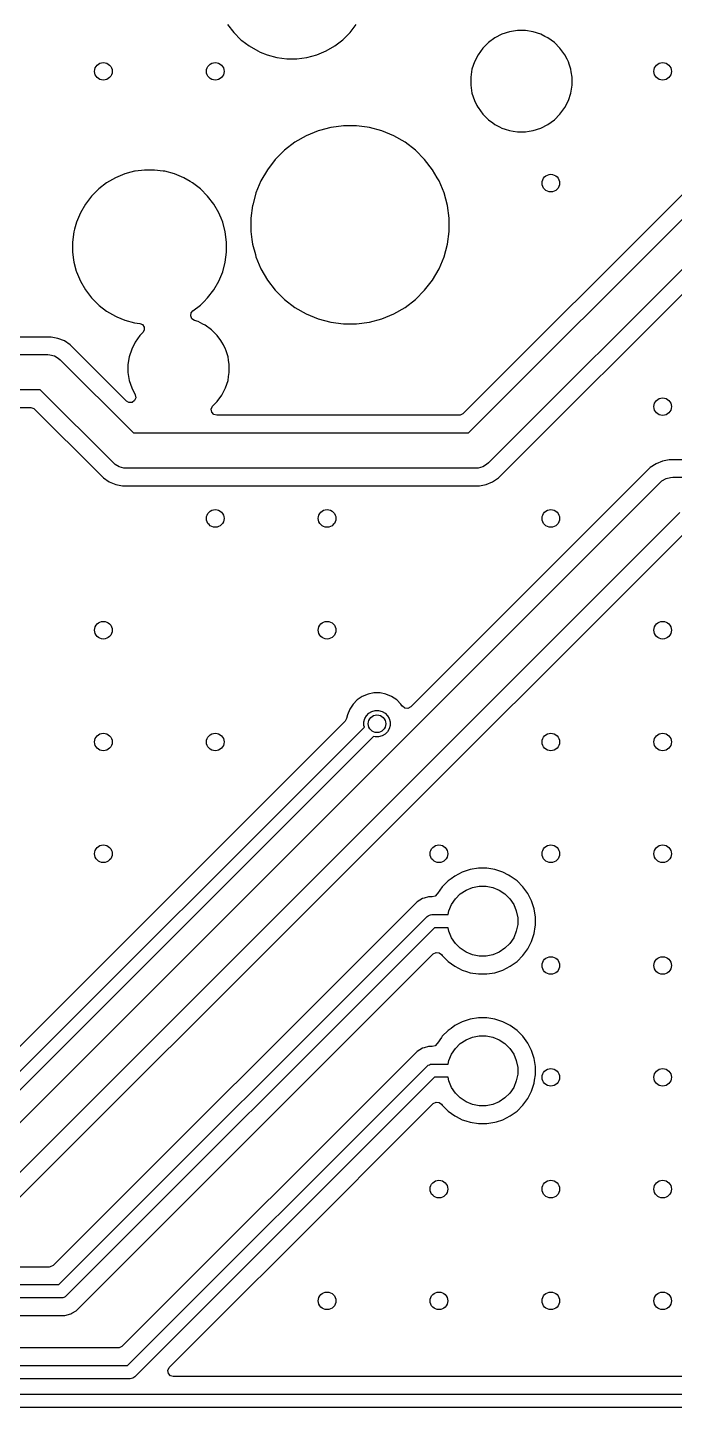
# Model space of a CAD drawing. Extents: x 2.6 to 14.2, y -9.4 to -3.8.
# Drawn here: x 9.215 to 9.794, y -9.426 to -8.191 of the extents above; entities that cross this region are included whole.
import ezdxf

# ---------------------------------------------------------------- set-up
doc = ezdxf.new("R2010")
doc.units = 0
doc.header["$MEASUREMENT"] = 0
doc.layers.add('BLACK', color=7, linetype='CONTINUOUS')

msp = doc.modelspace()

# ---------------------------------------------------------------- linework, layer by layer
at = {"layer": 'BLACK', "linetype": 'CONTINUOUS'}
for p, q in [((9.3943, -8.1887), (9.3998, -8.1959)), ((9.3998, -8.1959), (9.3998, -8.1959)), ((9.3998, -8.1959), (9.4062, -8.2023)), ((9.4973, -8.2023), (9.5037, -8.1959)), ((9.5037, -8.1959), (9.5092, -8.1887)), ((9.5037, -8.1959), (9.5037, -8.1959)), ((9.5037, -8.1959), (9.5037, -8.1959)), ((9.6463, -8.1951), (9.6395, -8.1973)), ((9.6533, -8.194), (9.6463, -8.1951)), ((9.6605, -8.194), (9.6533, -8.194)), ((9.6533, -8.194), (9.6533, -8.194)), ((9.6675, -8.1951), (9.6605, -8.194)), ((9.6605, -8.194), (9.6605, -8.194)), ((9.6743, -8.1973), (9.6675, -8.1951)), ((9.4062, -8.2023), (9.4062, -8.2023)), ((9.4062, -8.2023), (9.4062, -8.2023)), ((9.4062, -8.2023), (9.4071, -8.203)), ((9.4071, -8.203), (9.4134, -8.2078)), ((9.4134, -8.2078), (9.4134, -8.2078)), ((9.4134, -8.2078), (9.4134, -8.2078)), ((9.4134, -8.2078), (9.4212, -8.2123)), ((9.4823, -8.2123), (9.4901, -8.2078)), ((9.4901, -8.2078), (9.4973, -8.2023)), ((9.4973, -8.2023), (9.4973, -8.2023)), ((9.4973, -8.2023), (9.4973, -8.2023)), ((9.6274, -8.2047), (9.6223, -8.2098)), ((9.6332, -8.2006), (9.6274, -8.2047)), ((9.6274, -8.2047), (9.6274, -8.2047)), ((9.6395, -8.1973), (9.6332, -8.2006)), ((9.6395, -8.1973), (9.6395, -8.1973)), ((9.678, -8.1992), (9.6743, -8.1973)), ((9.6743, -8.1973), (9.6743, -8.1973)), ((9.6806, -8.2006), (9.678, -8.1992)), ((9.6864, -8.2047), (9.6806, -8.2006)), ((9.6806, -8.2006), (9.6806, -8.2006)), ((9.6806, -8.2006), (9.6806, -8.2006)), ((9.6914, -8.2098), (9.6864, -8.2047)), ((9.6864, -8.2047), (9.6864, -8.2047)), ((9.4212, -8.2123), (9.4212, -8.2123)), ((9.4212, -8.2123), (9.4212, -8.2123)), ((9.4212, -8.2123), (9.4235, -8.2133)), ((9.4235, -8.2133), (9.4295, -8.2158)), ((9.4295, -8.2158), (9.4383, -8.2181)), ((9.4383, -8.2181), (9.4472, -8.2193)), ((9.4472, -8.2193), (9.4472, -8.2193)), ((9.4472, -8.2193), (9.4562, -8.2193)), ((9.4562, -8.2193), (9.4652, -8.2181)), ((9.4562, -8.2193), (9.4562, -8.2193)), ((9.4652, -8.2181), (9.4739, -8.2158)), ((9.4739, -8.2158), (9.4823, -8.2123)), ((9.6182, -8.2156), (9.6149, -8.2219)), ((9.6223, -8.2098), (9.6182, -8.2156)), ((9.6223, -8.2098), (9.6223, -8.2098)), ((9.694, -8.2133), (9.6914, -8.2098)), ((9.6914, -8.2098), (9.6914, -8.2098)), ((9.6956, -8.2156), (9.694, -8.2133)), ((9.6977, -8.2196), (9.6956, -8.2156)), ((9.6989, -8.2219), (9.6977, -8.2196)), ((9.6127, -8.2287), (9.6116, -8.2357)), ((9.6149, -8.2219), (9.6127, -8.2287)), ((9.6149, -8.2219), (9.6149, -8.2219)), ((9.6996, -8.224), (9.6989, -8.2219)), ((9.6989, -8.2219), (9.6989, -8.2219)), ((9.7011, -8.2287), (9.6996, -8.224)), ((9.7014, -8.231), (9.7011, -8.2287)), ((9.7022, -8.2357), (9.7014, -8.231)), ((9.6116, -8.2357), (9.6116, -8.2429)), ((9.6116, -8.2429), (9.6127, -8.2499)), ((9.7011, -8.2499), (9.7019, -8.2447)), ((9.7019, -8.2447), (9.7022, -8.2429)), ((9.7022, -8.2429), (9.7022, -8.2357)), ((9.6127, -8.2499), (9.6149, -8.2567)), ((9.6149, -8.2567), (9.6149, -8.2567)), ((9.6149, -8.2567), (9.6171, -8.261)), ((9.6956, -8.263), (9.6989, -8.2567)), ((9.6989, -8.2567), (9.7011, -8.2499)), ((9.6171, -8.261), (9.6179, -8.2626)), ((9.6179, -8.2626), (9.6182, -8.263)), ((9.6182, -8.263), (9.6223, -8.2688)), ((9.6223, -8.2688), (9.6223, -8.2688)), ((9.6223, -8.2688), (9.6274, -8.2738)), ((9.6864, -8.2738), (9.6914, -8.2688)), ((9.6914, -8.2688), (9.6956, -8.263)), ((9.4864, -8.2808), (9.4764, -8.2834)), ((9.4869, -8.2807), (9.4864, -8.2808)), ((9.4979, -8.2793), (9.4869, -8.2807)), ((9.5095, -8.2793), (9.4979, -8.2793)), ((9.4979, -8.2793), (9.4979, -8.2793)), ((9.5191, -8.2805), (9.5095, -8.2793)), ((9.5095, -8.2793), (9.5095, -8.2793)), ((9.521, -8.2808), (9.5191, -8.2805)), ((9.5322, -8.2838), (9.521, -8.2808)), ((9.6274, -8.2738), (9.6274, -8.2738)), ((9.6274, -8.2738), (9.6313, -8.2767)), ((9.6313, -8.2767), (9.6332, -8.278)), ((9.6332, -8.278), (9.6373, -8.2801)), ((9.6373, -8.2801), (9.6395, -8.2813)), ((9.6395, -8.2813), (9.6395, -8.2813)), ((9.6395, -8.2813), (9.6424, -8.2822)), ((9.6424, -8.2822), (9.6463, -8.2835)), ((9.6675, -8.2835), (9.6743, -8.2813)), ((9.6743, -8.2813), (9.6806, -8.278)), ((9.6806, -8.278), (9.6864, -8.2738)), ((9.4544, -8.294), (9.4451, -8.3011)), ((9.4644, -8.2882), (9.4544, -8.294)), ((9.4751, -8.2838), (9.4644, -8.2882)), ((9.4644, -8.2882), (9.4644, -8.2882)), ((9.4764, -8.2834), (9.4751, -8.2838)), ((9.4751, -8.2838), (9.4751, -8.2838)), ((9.543, -8.2882), (9.5322, -8.2838)), ((9.5322, -8.2838), (9.5322, -8.2838)), ((9.5322, -8.2838), (9.5322, -8.2838)), ((9.553, -8.294), (9.543, -8.2882)), ((9.543, -8.2882), (9.543, -8.2882)), ((9.5622, -8.3011), (9.553, -8.294)), ((9.6463, -8.2835), (9.6495, -8.284)), ((9.6495, -8.284), (9.6533, -8.2846)), ((9.6533, -8.2846), (9.6533, -8.2846)), ((9.6533, -8.2846), (9.6605, -8.2846)), ((9.6605, -8.2846), (9.6639, -8.2841)), ((9.6639, -8.2841), (9.6675, -8.2835)), ((9.4451, -8.3011), (9.4369, -8.3093)), ((9.4451, -8.3011), (9.4451, -8.3011)), ((9.5704, -8.3093), (9.5622, -8.3011)), ((9.5622, -8.3011), (9.5622, -8.3011)), ((9.311, -8.3199), (9.3076, -8.3208)), ((9.3115, -8.3199), (9.311, -8.3199)), ((9.32, -8.3188), (9.3115, -8.3199)), ((9.329, -8.3188), (9.32, -8.3188)), ((9.32, -8.3188), (9.32, -8.3188)), ((9.3365, -8.3197), (9.329, -8.3188)), ((9.329, -8.3188), (9.329, -8.3188)), ((9.338, -8.3199), (9.3365, -8.3197)), ((9.3467, -8.3223), (9.338, -8.3199)), ((9.4299, -8.3185), (9.424, -8.3286)), ((9.4369, -8.3093), (9.4299, -8.3185)), ((9.4369, -8.3093), (9.4369, -8.3093)), ((9.5775, -8.3185), (9.5704, -8.3093)), ((9.5704, -8.3093), (9.5704, -8.3093)), ((9.5817, -8.3257), (9.5775, -8.3185)), ((9.2861, -8.3302), (9.279, -8.3357)), ((9.294, -8.3257), (9.2861, -8.3302)), ((9.3023, -8.3223), (9.294, -8.3257)), ((9.294, -8.3257), (9.294, -8.3257)), ((9.3076, -8.3208), (9.3023, -8.3223)), ((9.355, -8.3257), (9.3467, -8.3223)), ((9.3607, -8.329), (9.355, -8.3257)), ((9.355, -8.3257), (9.355, -8.3257)), ((9.3629, -8.3302), (9.3607, -8.329)), ((9.37, -8.3357), (9.3629, -8.3302)), ((9.424, -8.3286), (9.4196, -8.3393)), ((9.424, -8.3286), (9.424, -8.3286)), ((9.5833, -8.3286), (9.5817, -8.3257)), ((9.5878, -8.3393), (9.5833, -8.3286)), ((9.2726, -8.3421), (9.2671, -8.3493)), ((9.279, -8.3357), (9.2726, -8.3421)), ((9.3764, -8.3421), (9.37, -8.3357)), ((9.37, -8.3357), (9.37, -8.3357)), ((9.3819, -8.3493), (9.3764, -8.3421)), ((9.3764, -8.3421), (9.3764, -8.3421)), ((9.4196, -8.3393), (9.4167, -8.3503)), ((9.4196, -8.3393), (9.4196, -8.3393)), ((9.5908, -8.3505), (9.5878, -8.3393)), ((9.8035, -8.338), (9.6046, -8.5368)), ((9.2626, -8.3571), (9.2591, -8.3655)), ((9.2671, -8.3493), (9.2626, -8.3571)), ((9.2626, -8.3571), (9.2626, -8.3571)), ((9.3864, -8.3571), (9.3819, -8.3493)), ((9.3819, -8.3493), (9.3819, -8.3493)), ((9.3819, -8.3493), (9.3819, -8.3493)), ((9.3873, -8.3591), (9.3864, -8.3571)), ((9.3864, -8.3571), (9.3864, -8.3571)), ((9.3864, -8.3571), (9.3864, -8.3571)), ((9.4166, -8.3505), (9.4151, -8.362)), ((9.4167, -8.3503), (9.4166, -8.3505)), ((9.4166, -8.3505), (9.4166, -8.3505)), ((9.5923, -8.362), (9.5908, -8.3505)), ((9.6097, -8.554), (9.8124, -8.3513)), ((9.2586, -8.3674), (9.2574, -8.3718)), ((9.2591, -8.3655), (9.2586, -8.3674)), ((9.3885, -8.362), (9.3873, -8.3591)), ((9.3899, -8.3655), (9.3885, -8.362)), ((9.3922, -8.3742), (9.3899, -8.3655)), ((9.4151, -8.362), (9.4151, -8.3737)), ((9.5923, -8.3737), (9.5923, -8.362)), ((9.2568, -8.3742), (9.2556, -8.3832)), ((9.2574, -8.3718), (9.2568, -8.3742)), ((9.2568, -8.3742), (9.2568, -8.3742)), ((9.3934, -8.3832), (9.3922, -8.3742)), ((9.4151, -8.3737), (9.416, -8.3809)), ((9.416, -8.3809), (9.4166, -8.3852)), ((9.5908, -8.3852), (9.5923, -8.3737)), ((9.8301, -8.3782), (9.6274, -8.5809)), ((9.2556, -8.3832), (9.2556, -8.3922)), ((9.2556, -8.3922), (9.2565, -8.3991)), ((9.3922, -8.4011), (9.3934, -8.3922)), ((9.3934, -8.3922), (9.3934, -8.3832)), ((9.4166, -8.3852), (9.4191, -8.3945)), ((9.5878, -8.3964), (9.5908, -8.3852)), ((9.2565, -8.3991), (9.2568, -8.4011)), ((9.2568, -8.4011), (9.259, -8.4094)), ((9.3899, -8.4099), (9.3922, -8.4011)), ((9.4191, -8.3945), (9.4196, -8.3964)), ((9.4196, -8.3964), (9.4196, -8.3964)), ((9.4196, -8.3964), (9.424, -8.4071)), ((9.5833, -8.4071), (9.5878, -8.3964)), ((9.6363, -8.5942), (9.8352, -8.3954)), ((9.259, -8.4094), (9.2591, -8.4099)), ((9.2591, -8.4099), (9.2626, -8.4182)), ((9.2626, -8.4182), (9.2626, -8.4182)), ((9.2626, -8.4182), (9.2671, -8.426)), ((9.3819, -8.426), (9.3864, -8.4182)), ((9.3864, -8.4182), (9.3899, -8.4099)), ((9.424, -8.4071), (9.424, -8.4071)), ((9.424, -8.4071), (9.4299, -8.4172)), ((9.4299, -8.4172), (9.4369, -8.4264)), ((9.5704, -8.4264), (9.5775, -8.4172)), ((9.5775, -8.4172), (9.5833, -8.4071)), ((9.2671, -8.426), (9.2726, -8.4332)), ((9.3764, -8.4332), (9.3819, -8.426)), ((9.4369, -8.4264), (9.4369, -8.4264)), ((9.4369, -8.4264), (9.4451, -8.4346)), ((9.5622, -8.4346), (9.5704, -8.4264)), ((9.2726, -8.4332), (9.2726, -8.4332)), ((9.2726, -8.4332), (9.279, -8.4396)), ((9.279, -8.4396), (9.279, -8.4396)), ((9.279, -8.4396), (9.279, -8.4396)), ((9.279, -8.4396), (9.2795, -8.44)), ((9.2795, -8.44), (9.2861, -8.4451)), ((9.3632, -8.4449), (9.37, -8.4396)), ((9.37, -8.4396), (9.3731, -8.4366)), ((9.3731, -8.4366), (9.3764, -8.4332)), ((9.3764, -8.4332), (9.3764, -8.4332)), ((9.3764, -8.4332), (9.3764, -8.4332)), ((9.4451, -8.4346), (9.4451, -8.4346)), ((9.4451, -8.4346), (9.4544, -8.4417)), ((9.4544, -8.4417), (9.4644, -8.4475)), ((9.543, -8.4475), (9.553, -8.4417)), ((9.553, -8.4417), (9.5622, -8.4346)), ((9.2861, -8.4451), (9.2861, -8.4451)), ((9.2861, -8.4451), (9.2861, -8.4451)), ((9.2861, -8.4451), (9.294, -8.4496)), ((9.294, -8.4496), (9.294, -8.4496)), ((9.294, -8.4496), (9.294, -8.4496)), ((9.294, -8.4496), (9.2952, -8.4501)), ((9.2952, -8.4501), (9.3023, -8.4531)), ((9.3023, -8.4531), (9.311, -8.4554)), ((9.311, -8.4554), (9.3157, -8.456)), ((9.3613, -8.4493), (9.3618, -8.4466)), ((9.3624, -8.4518), (9.3613, -8.4493)), ((9.3618, -8.4466), (9.3632, -8.4449)), ((9.3646, -8.4534), (9.3624, -8.4518)), ((9.3679, -8.4544), (9.3646, -8.4534)), ((9.3721, -8.4566), (9.3679, -8.4544)), ((9.3679, -8.4544), (9.3679, -8.4544)), ((9.4644, -8.4475), (9.4644, -8.4475)), ((9.4644, -8.4475), (9.4644, -8.4475)), ((9.4644, -8.4475), (9.4751, -8.4519)), ((9.4751, -8.4519), (9.4864, -8.4549)), ((9.4864, -8.4549), (9.4979, -8.4565)), ((9.5095, -8.4565), (9.521, -8.4549)), ((9.521, -8.4549), (9.5322, -8.4519)), ((9.5322, -8.4519), (9.543, -8.4475)), ((9.2365, -8.4682), (9.1715, -8.4682)), ((9.2426, -8.4694), (9.2365, -8.4682)), ((9.2365, -8.4682), (9.2365, -8.4682)), ((9.3159, -8.4669), (9.3117, -8.4727)), ((9.3157, -8.456), (9.3182, -8.4571)), ((9.3185, -8.4643), (9.3159, -8.4669)), ((9.3182, -8.4571), (9.3197, -8.4594)), ((9.3198, -8.4622), (9.3185, -8.4643)), ((9.3197, -8.4594), (9.3198, -8.4622)), ((9.3742, -8.4577), (9.3721, -8.4566)), ((9.38, -8.4619), (9.3742, -8.4577)), ((9.3742, -8.4577), (9.3742, -8.4577)), ((9.3742, -8.4577), (9.3742, -8.4577)), ((9.385, -8.4669), (9.38, -8.4619)), ((9.38, -8.4619), (9.38, -8.4619)), ((9.3882, -8.4713), (9.385, -8.4669)), ((9.385, -8.4669), (9.385, -8.4669)), ((9.4979, -8.4565), (9.4979, -8.4565)), ((9.4979, -8.4565), (9.5095, -8.4565)), ((9.5095, -8.4565), (9.5095, -8.4565)), ((9.2483, -8.4717), (9.2426, -8.4694)), ((9.2426, -8.4694), (9.2426, -8.4694)), ((9.2534, -8.4752), (9.2483, -8.4717)), ((9.2483, -8.4717), (9.2483, -8.4717)), ((9.3038, -8.5255), (9.2534, -8.4752)), ((9.2534, -8.4752), (9.2534, -8.4752)), ((9.3085, -8.479), (9.3063, -8.4858)), ((9.3117, -8.4727), (9.3085, -8.479)), ((9.3085, -8.479), (9.3085, -8.479)), ((9.3892, -8.4727), (9.3882, -8.4713)), ((9.3905, -8.4752), (9.3892, -8.4727)), ((9.3925, -8.479), (9.3905, -8.4752)), ((9.3926, -8.4796), (9.3925, -8.479)), ((9.3925, -8.479), (9.3925, -8.479)), ((9.3947, -8.4858), (9.3926, -8.4796)), ((8.3114, -8.4839), (9.2334, -8.4839)), ((9.2334, -8.4839), (9.2354, -8.4841)), ((9.2354, -8.4841), (9.2394, -8.4851)), ((9.2394, -8.4851), (9.2429, -8.4872)), ((9.2429, -8.4872), (9.2445, -8.4885)), ((9.2445, -8.4885), (9.31, -8.554)), ((9.3063, -8.4858), (9.3052, -8.4928)), ((9.3052, -8.4928), (9.3052, -8.5)), ((9.3951, -8.4888), (9.3947, -8.4858)), ((9.3958, -8.4928), (9.3951, -8.4888)), ((9.3958, -8.5), (9.3958, -8.4928)), ((9.3052, -8.5), (9.3063, -8.507)), ((9.3947, -8.507), (9.3952, -8.5034)), ((9.3952, -8.5034), (9.3958, -8.5)), ((9.2268, -8.5154), (8.318, -8.5154)), ((9.2923, -8.5809), (9.2268, -8.5154)), ((9.3063, -8.507), (9.3085, -8.5138)), ((9.3085, -8.5138), (9.3085, -8.5138)), ((9.3085, -8.5138), (9.3116, -8.5199)), ((9.3892, -8.5202), (9.3925, -8.5138)), ((9.3925, -8.5138), (9.3947, -8.507)), ((9.3061, -8.5268), (9.3038, -8.5255)), ((9.3088, -8.5267), (9.3061, -8.5268)), ((9.3111, -8.5251), (9.3088, -8.5267)), ((9.3121, -8.5226), (9.3111, -8.5251)), ((9.3116, -8.5199), (9.3121, -8.5226)), ((9.3808, -8.5301), (9.3811, -8.5299)), ((9.3811, -8.5299), (9.3826, -8.5283)), ((9.3826, -8.5283), (9.385, -8.5259)), ((9.385, -8.5259), (9.3892, -8.5202)), ((8.4435, -8.5312), (9.2183, -8.5312)), ((9.2183, -8.5312), (9.2209, -8.532)), ((9.2209, -8.532), (9.2217, -8.5326)), ((9.2217, -8.5326), (9.2788, -8.5897)), ((9.3797, -8.5327), (9.3808, -8.5301)), ((9.3801, -8.5354), (9.3797, -8.5327)), ((9.3819, -8.5375), (9.3801, -8.5354)), ((9.3845, -8.5382), (9.3819, -8.5375)), ((9.6012, -8.5382), (9.3845, -8.5382)), ((9.6022, -8.5381), (9.6012, -8.5382)), ((9.6046, -8.5368), (9.6022, -8.5381)), ((9.31, -8.554), (9.6097, -8.554)), ((9.783, -8.5792), (9.7773, -8.5816)), ((9.7891, -8.578), (9.783, -8.5792)), ((9.783, -8.5792), (9.783, -8.5792)), ((10.0803, -8.578), (9.7891, -8.578)), ((9.2788, -8.5897), (9.2788, -8.5897)), ((9.2788, -8.5897), (9.2833, -8.5942)), ((9.2938, -8.5822), (9.2923, -8.5809)), ((9.2974, -8.5843), (9.2938, -8.5822)), ((9.3014, -8.5854), (9.2974, -8.5843)), ((9.3034, -8.5855), (9.3014, -8.5854)), ((9.6163, -8.5855), (9.3034, -8.5855)), ((9.7721, -8.585), (9.558, -8.7992)), ((9.6183, -8.5854), (9.6163, -8.5855)), ((9.6223, -8.5843), (9.6183, -8.5854)), ((9.6258, -8.5822), (9.6223, -8.5843)), ((9.6274, -8.5809), (9.6258, -8.5822)), ((9.7773, -8.5816), (9.7721, -8.585)), ((9.7721, -8.585), (9.7721, -8.585)), ((9.7773, -8.5816), (9.7773, -8.5816)), ((9.1068, -9.2727), (9.7811, -8.5983)), ((9.2833, -8.5942), (9.2833, -8.5942)), ((9.2833, -8.5942), (9.2885, -8.5977)), ((9.2885, -8.5977), (9.2885, -8.5977)), ((9.2885, -8.5977), (9.2942, -8.6)), ((9.2942, -8.6), (9.2942, -8.6)), ((9.2942, -8.6), (9.2942, -8.6)), ((9.2942, -8.6), (9.2942, -8.6)), ((9.2942, -8.6), (9.3003, -8.6013)), ((9.3003, -8.6013), (9.3003, -8.6013)), ((9.3003, -8.6013), (9.6194, -8.6013)), ((9.6194, -8.6013), (9.6254, -8.6)), ((9.6194, -8.6013), (9.6194, -8.6013)), ((9.6254, -8.6), (9.6312, -8.5977)), ((9.6312, -8.5977), (9.6363, -8.5942)), ((9.7811, -8.5983), (9.7826, -8.597)), ((9.7826, -8.597), (9.7862, -8.5949)), ((9.7862, -8.5949), (9.7901, -8.5939)), ((9.7901, -8.5939), (9.7922, -8.5937)), ((9.7922, -8.5937), (10.0909, -8.5937)), ((9.7987, -8.6252), (9.1244, -9.2995)), ((9.1543, -9.2919), (9.8038, -8.6424)), ((9.5198, -8.7876), (9.5147, -8.7897)), ((9.5251, -8.7866), (9.5198, -8.7876)), ((9.5198, -8.7876), (9.5198, -8.7876)), ((9.5305, -8.7866), (9.5251, -8.7866)), ((9.5251, -8.7866), (9.5251, -8.7866)), ((9.5358, -8.7876), (9.5305, -8.7866)), ((9.5305, -8.7866), (9.5305, -8.7866)), ((9.5409, -8.7897), (9.5358, -8.7876)), ((9.5358, -8.7876), (9.5358, -8.7876)), ((9.5034, -8.8011), (9.5013, -8.8061)), ((9.5064, -8.7966), (9.5034, -8.8011)), ((9.5034, -8.8011), (9.5034, -8.8011)), ((9.5102, -8.7927), (9.5064, -8.7966)), ((9.5064, -8.7966), (9.5064, -8.7966)), ((9.5147, -8.7897), (9.5102, -8.7927)), ((9.5102, -8.7927), (9.5102, -8.7927)), ((9.5147, -8.7897), (9.5147, -8.7897)), ((9.5454, -8.7927), (9.5409, -8.7897)), ((9.5409, -8.7897), (9.5409, -8.7897)), ((9.5492, -8.7966), (9.5454, -8.7927)), ((9.5454, -8.7927), (9.5454, -8.7927)), ((9.5498, -8.7975), (9.5492, -8.7966)), ((9.5492, -8.7966), (9.5492, -8.7966)), ((9.5492, -8.7966), (9.5492, -8.7966)), ((9.5504, -8.7984), (9.5498, -8.7975)), ((9.5506, -8.7986), (9.5504, -8.7984)), ((9.5528, -8.8003), (9.5506, -8.7986)), ((9.5555, -8.8005), (9.5528, -8.8003)), ((9.558, -8.7992), (9.5555, -8.8005)), ((9.4993, -8.812), (9.1782, -9.1331)), ((9.5006, -8.8095), (9.4993, -8.812)), ((9.4993, -8.812), (9.4993, -8.812)), ((9.5013, -8.8061), (9.5006, -8.8095)), ((9.5013, -8.8061), (9.5013, -8.8061)), ((9.5161, -8.8126), (9.5169, -8.8096)), ((9.5161, -8.8157), (9.5161, -8.8126)), ((9.5169, -8.8096), (9.5184, -8.807)), ((9.5184, -8.807), (9.5206, -8.8048)), ((9.5206, -8.8048), (9.5233, -8.8032)), ((9.5233, -8.8032), (9.5263, -8.8024)), ((9.5263, -8.8024), (9.5293, -8.8024)), ((9.5293, -8.8024), (9.5323, -8.8032)), ((9.5323, -8.8032), (9.535, -8.8048)), ((9.535, -8.8048), (9.5372, -8.807)), ((9.5372, -8.807), (9.5387, -8.8096)), ((9.5387, -8.8096), (9.5395, -8.8126)), ((9.5395, -8.8126), (9.5395, -8.8157)), ((9.1833, -9.1503), (9.5165, -8.8171)), ((9.5248, -8.8255), (9.19, -9.1603)), ((9.5165, -8.8171), (9.5161, -8.8157)), ((9.5263, -8.8259), (9.5248, -8.8255)), ((9.5293, -8.8259), (9.5263, -8.8259)), ((9.5323, -8.8251), (9.5293, -8.8259)), ((9.535, -8.8235), (9.5323, -8.8251)), ((9.5372, -8.8213), (9.535, -8.8235)), ((9.5387, -8.8187), (9.5372, -8.8213)), ((9.5395, -8.8157), (9.5387, -8.8187)), ((9.6041, -8.947), (9.5974, -8.9504)), ((9.6111, -8.9447), (9.6041, -8.947)), ((9.6185, -8.9435), (9.6111, -8.9447)), ((9.6259, -8.9435), (9.6185, -8.9435)), ((9.6185, -8.9435), (9.6185, -8.9435)), ((9.6333, -8.9447), (9.6259, -8.9435)), ((9.6259, -8.9435), (9.6259, -8.9435)), ((9.6404, -8.947), (9.6333, -8.9447)), ((9.6455, -8.9496), (9.6404, -8.947)), ((9.647, -8.9504), (9.6455, -8.9496)), ((9.5862, -8.96), (9.5818, -8.966)), ((9.5914, -8.9547), (9.5862, -8.96)), ((9.5862, -8.96), (9.5862, -8.96)), ((9.5862, -8.96), (9.5862, -8.96)), ((9.594, -8.9529), (9.5914, -8.9547)), ((9.5914, -8.9547), (9.5914, -8.9547)), ((9.5914, -8.9547), (9.5914, -8.9547)), ((9.5974, -8.9504), (9.594, -8.9529)), ((9.6074, -8.963), (9.6131, -8.9606)), ((9.6131, -8.9606), (9.6191, -8.9594)), ((9.6191, -8.9594), (9.6253, -8.9594)), ((9.6253, -8.9594), (9.6314, -8.9606)), ((9.6314, -8.9606), (9.6371, -8.963)), ((9.653, -8.9547), (9.647, -8.9504)), ((9.6583, -8.96), (9.653, -8.9547)), ((9.6626, -8.966), (9.6583, -8.96)), ((9.5636, -8.9734), (9.2382, -9.2988)), ((9.5685, -8.9706), (9.5636, -8.9734)), ((9.5636, -8.9734), (9.5636, -8.9734)), ((9.5699, -8.9702), (9.5685, -8.9706)), ((9.574, -8.9691), (9.5699, -8.9702)), ((9.5772, -8.9691), (9.574, -8.9691)), ((9.5797, -8.9684), (9.5772, -8.9691)), ((9.5816, -8.9664), (9.5797, -8.9684)), ((9.5818, -8.966), (9.5816, -8.9664)), ((9.5818, -8.966), (9.5818, -8.966)), ((9.5944, -8.9759), (9.5979, -8.9708)), ((9.5979, -8.9708), (9.6022, -8.9664)), ((9.6022, -8.9664), (9.6074, -8.963)), ((9.6371, -8.963), (9.6422, -8.9664)), ((9.6422, -8.9664), (9.6466, -8.9708)), ((9.6466, -8.9708), (9.65, -8.9759)), ((9.6639, -8.9684), (9.6626, -8.966)), ((9.666, -8.9726), (9.6639, -8.9684)), ((9.6666, -8.9745), (9.666, -8.9726)), ((9.666, -8.9726), (9.666, -8.9726)), ((9.666, -8.9726), (9.666, -8.9726)), ((9.2433, -9.316), (9.5727, -8.9866)), ((9.5727, -8.9866), (9.5736, -8.9859)), ((9.5736, -8.9859), (9.5748, -8.9854)), ((9.5748, -8.9854), (9.5757, -8.985)), ((9.5757, -8.985), (9.5769, -8.9849)), ((9.5769, -8.9849), (9.5914, -8.9849)), ((9.5914, -8.9849), (9.5921, -8.9816)), ((9.5921, -8.9816), (9.5944, -8.9759)), ((9.65, -8.9759), (9.6523, -8.9816)), ((9.6523, -8.9816), (9.6536, -8.9877)), ((9.6683, -8.9797), (9.6666, -8.9745)), ((9.6695, -8.9871), (9.6683, -8.9797)), ((9.5793, -8.9967), (9.2499, -9.3261)), ((9.5914, -8.9967), (9.5793, -8.9967)), ((9.5921, -8.9999), (9.5914, -8.9967)), ((9.6536, -8.9939), (9.6523, -8.9999)), ((9.6536, -8.9877), (9.6536, -8.9939)), ((9.6683, -9.0018), (9.6693, -8.9958)), ((9.6693, -8.9958), (9.6695, -8.9945)), ((9.6695, -8.9945), (9.6695, -8.9871)), ((9.5944, -9.0056), (9.5921, -8.9999)), ((9.5979, -9.0108), (9.5944, -9.0056)), ((9.6022, -9.0151), (9.5979, -9.0108)), ((9.6466, -9.0108), (9.6422, -9.0151)), ((9.65, -9.0056), (9.6466, -9.0108)), ((9.6523, -8.9999), (9.65, -9.0056)), ((9.6626, -9.0156), (9.666, -9.0089)), ((9.666, -9.0089), (9.6683, -9.0018)), ((9.259, -9.3393), (9.5781, -9.0201)), ((9.5781, -9.0201), (9.5806, -9.0188)), ((9.5806, -9.0188), (9.5833, -9.019)), ((9.5833, -9.019), (9.5855, -9.0207)), ((9.5855, -9.0207), (9.5855, -9.0207)), ((9.5855, -9.0207), (9.5862, -9.0216)), ((9.5862, -9.0216), (9.5914, -9.0268)), ((9.6074, -9.0186), (9.6022, -9.0151)), ((9.6131, -9.0209), (9.6074, -9.0186)), ((9.6191, -9.0221), (9.6131, -9.0209)), ((9.6253, -9.0221), (9.6191, -9.0221)), ((9.6314, -9.0209), (9.6253, -9.0221)), ((9.6371, -9.0186), (9.6314, -9.0209)), ((9.6422, -9.0151), (9.6371, -9.0186)), ((9.653, -9.0268), (9.6583, -9.0216)), ((9.6583, -9.0216), (9.6626, -9.0156)), ((9.5914, -9.0268), (9.5974, -9.0312)), ((9.5974, -9.0312), (9.6006, -9.0328)), ((9.6006, -9.0328), (9.6041, -9.0346)), ((9.6041, -9.0346), (9.6041, -9.0346)), ((9.6041, -9.0346), (9.6041, -9.0346)), ((9.6041, -9.0346), (9.6079, -9.0358)), ((9.6079, -9.0358), (9.6111, -9.0369)), ((9.6333, -9.0369), (9.6404, -9.0346)), ((9.6404, -9.0346), (9.647, -9.0312)), ((9.647, -9.0312), (9.653, -9.0268)), ((9.6111, -9.0369), (9.6185, -9.038)), ((9.6185, -9.038), (9.6185, -9.038)), ((9.6185, -9.038), (9.6259, -9.038)), ((9.6259, -9.038), (9.6333, -9.0369)), ((9.5974, -9.0842), (9.594, -9.0867)), ((9.6041, -9.0808), (9.5974, -9.0842)), ((9.6111, -9.0785), (9.6041, -9.0808)), ((9.6185, -9.0774), (9.6111, -9.0785)), ((9.6259, -9.0774), (9.6185, -9.0774)), ((9.6185, -9.0774), (9.6185, -9.0774)), ((9.6333, -9.0785), (9.6259, -9.0774)), ((9.6259, -9.0774), (9.6259, -9.0774)), ((9.6404, -9.0808), (9.6333, -9.0785)), ((9.647, -9.0842), (9.6404, -9.0808)), ((9.653, -9.0886), (9.647, -9.0842)), ((9.5854, -9.0949), (9.5818, -9.0999)), ((9.5862, -9.0938), (9.5854, -9.0949)), ((9.5914, -9.0886), (9.5862, -9.0938)), ((9.5862, -9.0938), (9.5862, -9.0938)), ((9.5862, -9.0938), (9.5862, -9.0938)), ((9.594, -9.0867), (9.5914, -9.0886)), ((9.5914, -9.0886), (9.5914, -9.0886)), ((9.5914, -9.0886), (9.5914, -9.0886)), ((9.6022, -9.1003), (9.6074, -9.0969)), ((9.6074, -9.0969), (9.6131, -9.0945)), ((9.6131, -9.0945), (9.6191, -9.0933)), ((9.6191, -9.0933), (9.6253, -9.0933)), ((9.6253, -9.0933), (9.6314, -9.0945)), ((9.6314, -9.0945), (9.6371, -9.0969)), ((9.6371, -9.0969), (9.6422, -9.1003)), ((9.6583, -9.0938), (9.653, -9.0886)), ((9.6626, -9.0999), (9.6583, -9.0938)), ((9.5636, -9.1073), (9.2996, -9.3712)), ((9.5685, -9.1044), (9.5636, -9.1073)), ((9.5636, -9.1073), (9.5636, -9.1073)), ((9.5699, -9.1041), (9.5685, -9.1044)), ((9.574, -9.103), (9.5699, -9.1041)), ((9.5772, -9.103), (9.574, -9.103)), ((9.5797, -9.1023), (9.5772, -9.103)), ((9.5816, -9.1003), (9.5797, -9.1023)), ((9.5818, -9.0999), (9.5816, -9.1003)), ((9.5921, -9.1155), (9.5944, -9.1098)), ((9.5944, -9.1098), (9.5979, -9.1047)), ((9.5979, -9.1047), (9.6022, -9.1003)), ((9.6422, -9.1003), (9.6466, -9.1047)), ((9.6466, -9.1047), (9.65, -9.1098)), ((9.65, -9.1098), (9.6523, -9.1155)), ((9.6636, -9.1018), (9.6626, -9.0999)), ((9.666, -9.1065), (9.6636, -9.1018)), ((9.6663, -9.1073), (9.666, -9.1065)), ((9.666, -9.1065), (9.666, -9.1065)), ((9.666, -9.1065), (9.666, -9.1065)), ((9.6683, -9.1136), (9.6663, -9.1073)), ((9.3047, -9.3884), (9.5727, -9.1205)), ((9.5727, -9.1205), (9.5736, -9.1197)), ((9.5736, -9.1197), (9.5748, -9.1192)), ((9.5748, -9.1192), (9.5757, -9.1188)), ((9.5757, -9.1188), (9.5769, -9.1187)), ((9.5769, -9.1187), (9.5914, -9.1187)), ((9.5914, -9.1187), (9.5921, -9.1155)), ((9.6523, -9.1155), (9.6536, -9.1216)), ((9.6536, -9.1216), (9.6536, -9.1277)), ((9.6695, -9.1209), (9.6683, -9.1136)), ((9.6695, -9.1284), (9.6695, -9.1209)), ((9.5793, -9.1305), (9.3114, -9.3985)), ((9.5914, -9.1305), (9.5793, -9.1305)), ((9.5921, -9.1338), (9.5914, -9.1305)), ((9.5944, -9.1395), (9.5921, -9.1338)), ((9.6523, -9.1338), (9.65, -9.1395)), ((9.6536, -9.1277), (9.6523, -9.1338)), ((9.6683, -9.1357), (9.6687, -9.1331)), ((9.6687, -9.1331), (9.6695, -9.1284)), ((9.5979, -9.1446), (9.5944, -9.1395)), ((9.6022, -9.149), (9.5979, -9.1446)), ((9.6466, -9.1446), (9.6422, -9.149)), ((9.65, -9.1395), (9.6466, -9.1446)), ((9.6626, -9.1494), (9.666, -9.1428)), ((9.666, -9.1428), (9.6683, -9.1357)), ((9.4442, -9.288), (9.5781, -9.154)), ((9.5781, -9.154), (9.5806, -9.1527)), ((9.5806, -9.1527), (9.5833, -9.1529)), ((9.5833, -9.1529), (9.5855, -9.1545)), ((9.5855, -9.1545), (9.5855, -9.1546)), ((9.5855, -9.1546), (9.5862, -9.1554)), ((9.5862, -9.1554), (9.5914, -9.1607)), ((9.6074, -9.1524), (9.6022, -9.149)), ((9.6131, -9.1548), (9.6074, -9.1524)), ((9.6191, -9.156), (9.6131, -9.1548)), ((9.6253, -9.156), (9.6191, -9.156)), ((9.6314, -9.1548), (9.6253, -9.156)), ((9.6371, -9.1524), (9.6314, -9.1548)), ((9.6422, -9.149), (9.6371, -9.1524)), ((9.653, -9.1607), (9.6583, -9.1554)), ((9.6583, -9.1554), (9.6626, -9.1494)), ((9.5914, -9.1607), (9.5974, -9.1651)), ((9.5974, -9.1651), (9.5986, -9.1657)), ((9.5986, -9.1657), (9.6041, -9.1684)), ((9.6041, -9.1684), (9.6041, -9.1684)), ((9.6041, -9.1684), (9.6041, -9.1684)), ((9.6041, -9.1684), (9.6071, -9.1694)), ((9.6071, -9.1694), (9.6111, -9.1707)), ((9.6111, -9.1707), (9.6185, -9.1719)), ((9.6185, -9.1719), (9.6185, -9.1719)), ((9.6185, -9.1719), (9.6259, -9.1719)), ((9.6259, -9.1719), (9.6333, -9.1707)), ((9.6333, -9.1707), (9.6347, -9.1703)), ((9.6347, -9.1703), (9.6404, -9.1684)), ((9.6404, -9.1684), (9.647, -9.1651)), ((9.647, -9.1651), (9.653, -9.1607)), ((9.4011, -9.3311), (9.4442, -9.288)), ((9.2347, -9.3003), (9.1578, -9.3003)), ((9.2357, -9.3002), (9.2347, -9.3003)), ((9.2382, -9.2988), (9.2357, -9.3002)), ((8.1137, -9.316), (9.2433, -9.316)), ((9.2457, -9.3278), (8.1134, -9.3278)), ((9.2469, -9.3277), (9.2457, -9.3278)), ((9.2477, -9.3274), (9.2469, -9.3277)), ((9.249, -9.3268), (9.2477, -9.3274)), ((9.2499, -9.3261), (9.249, -9.3268)), ((9.3422, -9.3899), (9.4011, -9.3311)), ((8.1946, -9.3436), (9.2486, -9.3436)), ((9.2486, -9.3436), (9.2541, -9.3421)), ((9.2486, -9.3436), (9.2486, -9.3436)), ((9.2486, -9.3436), (9.2486, -9.3436)), ((9.2541, -9.3421), (9.2549, -9.3416)), ((9.2549, -9.3416), (9.259, -9.3393)), ((9.2962, -9.3726), (8.1926, -9.3726)), ((9.2972, -9.3725), (9.2962, -9.3726)), ((9.2996, -9.3712), (9.2972, -9.3725)), ((7.7341, -9.3884), (9.3047, -9.3884)), ((9.3409, -9.3927), (9.342, -9.3902)), ((9.3413, -9.3954), (9.3409, -9.3927)), ((9.342, -9.3902), (9.3422, -9.3899)), ((9.3072, -9.4002), (7.7317, -9.4002)), ((9.3083, -9.4001), (9.3072, -9.4002)), ((9.3096, -9.3996), (9.3083, -9.4001)), ((9.3105, -9.3992), (9.3096, -9.3996)), ((9.3114, -9.3985), (9.3105, -9.3992)), ((9.3431, -9.3975), (9.3413, -9.3954)), ((9.3457, -9.3982), (9.3431, -9.3975)), ((13.8994, -9.3982), (9.3457, -9.3982)), ((7.7318, -9.414), (13.9129, -9.414)), ((13.9187, -9.4258), (7.7294, -9.4258))]:
    msp.add_line(p, q, dxfattribs=at)
at = {"layer": 'BLACK'}
for centre in [(9.2832, -8.2305), (9.3832, -8.2305), (9.7832, -8.2305), (9.6832, -8.3305), (9.7832, -8.5305), (9.3832, -8.6305), (9.4832, -8.6305), (9.6832, -8.6305), (9.2832, -8.7305), (9.4832, -8.7305), (9.7832, -8.7305), (9.5278, -8.8142), (9.2832, -8.8305), (9.3832, -8.8305), (9.6832, -8.8305), (9.7832, -8.8305), (9.2832, -8.9305), (9.5832, -8.9305), (9.6832, -8.9305), (9.7832, -8.9305), (9.6832, -9.0305), (9.7832, -9.0305), (9.6832, -9.1305), (9.7832, -9.1305), (9.5832, -9.2305), (9.6832, -9.2305), (9.7832, -9.2305), (9.4832, -9.3305), (9.5832, -9.3305), (9.6832, -9.3305), (9.7832, -9.3305)]:
    msp.add_circle(centre, 0.00787, dxfattribs=at)

doc.saveas('drawing.dxf')
